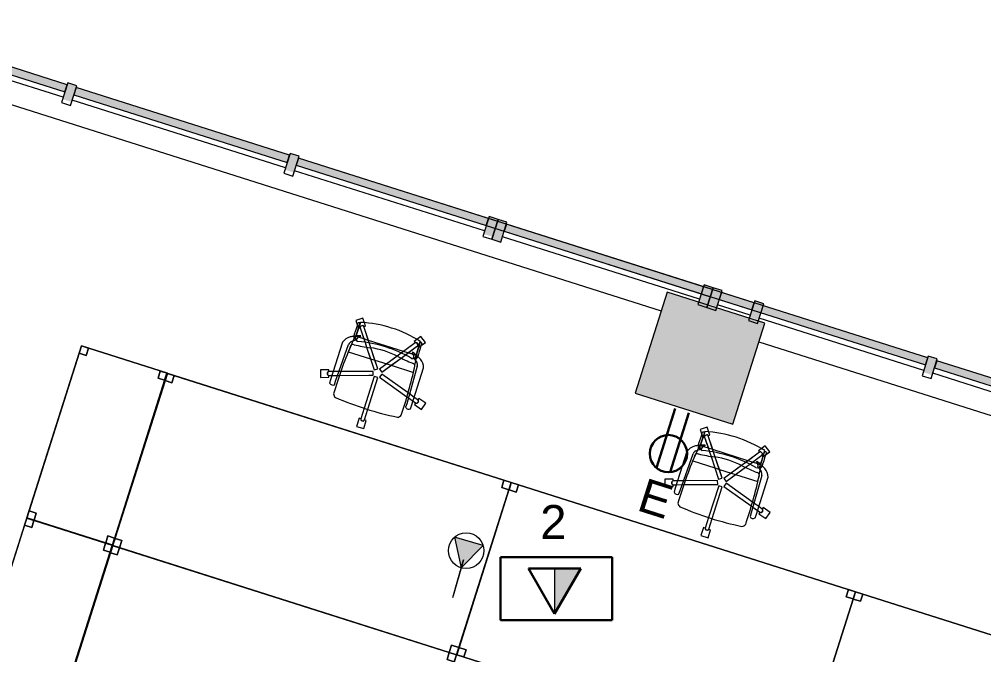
# Model space of a CAD drawing. Header units: inches. Extents: x 385 to 2249, y -1773 to -36.
# Drawn here: x 1359.3 to 1615.7, y -457.9 to -289.1 of the extents above; entities that cross this region are included whole.
import ezdxf

# ---------------------------------------------------------------- set-up
doc = ezdxf.new("R2010")
doc.units = ezdxf.units.IN
doc.header["$MEASUREMENT"] = 0
for name, color, linetype, lineweight in [('A-ANNO-NOTE', 131, 'Continuous', 30), ('A-COLS', 52, 'Continuous', 13), ('A-GLAZ-CURT', 52, 'Continuous', 13), ('A-GLAZ-CWMG', 51, 'Continuous', 13), ('A-WALL', 113, 'Continuous', 13), ('I-FURN', 30, 'Continuous', 9)]:
    doc.layers.add(name, color=color, linetype=linetype, lineweight=lineweight)
doc.styles.add('Swis721 Lt BT', font='swissl.ttf', dxfattribs={"height": 9})

# ---------------------------------------------------------------- blocks, each defined once
blk = doc.blocks.new('System Panel - Glazed 2-5035624-Level 7 POWER _ SIGNAL')
at = {"layer": 'A-GLAZ-CURT', "lineweight": 9}
blk.add_hatch(color=7, dxfattribs=at).paths.add_polyline_path([(28.75, 0.25), (28.75, 2.25), (-28.75, 2.25), (-28.75, 0.25), (18.53, 0.25)], flags=0)
at = {"layer": 'A-GLAZ-CURT', "color": 8, "lineweight": 20}
for p, q in [((28.75, 2.25), (-28.75, 2.25)), ((-28.75, 2.25), (-28.75, 0.25)), ((-28.75, 0.25), (28.75, 0.25)), ((28.75, 0.25), (28.75, 2.25))]:
    blk.add_line(p, q, dxfattribs=at)
blk = doc.blocks.new('System Panel - Glazed 2-5035862-Level 7 POWER _ SIGNAL')
at = {"layer": 'A-GLAZ-CURT', "lineweight": 9}
blk.add_hatch(color=7, dxfattribs=at).paths.add_polyline_path([(28.75, 0.25), (28.75, 2.25), (-19.66, 2.25), (-19.66, 0.25), (15.45, 0.25)], flags=0)
at = {"layer": 'A-GLAZ-CURT', "color": 8, "lineweight": 20}
for p, q in [((28.75, 2.25), (-28.75, 2.25)), ((-28.75, 2.25), (-28.75, 0.25)), ((-28.75, 0.25), (28.75, 0.25)), ((28.75, 0.25), (28.75, 2.25))]:
    blk.add_line(p, q, dxfattribs=at)
blk = doc.blocks.new('Rectangular Mullion - 2_5_ x 5_ rectangular-5019623-Level 7 POWER _ SIGNAL')
at = {"layer": 'A-GLAZ-CWMG', "lineweight": 9}
blk.add_hatch(color=7, dxfattribs=at).paths.add_polyline_path([(0, 1.76), (0, -2.75), (-2.5, -2.75), (-2.5, 1.76), (-1.23, 1.76)], flags=0)
at = {"layer": 'A-GLAZ-CWMG', "color": 8, "lineweight": 20}
for p, q in [((-2.5, 2.75), (0, 2.75)), ((-2.5, -2.75), (-2.5, 2.75)), ((0, 2.75), (0, -2.75)), ((0, -2.75), (-2.5, -2.75))]:
    blk.add_line(p, q, dxfattribs=at)
blk = doc.blocks.new('System Panel - Glazed 2-5036060-Level 7 POWER _ SIGNAL')
at = {"layer": 'A-GLAZ-CURT', "color": 8, "lineweight": 20}
for p, q in [((28.75, 2.25), (-28.75, 2.25)), ((-28.75, 2.25), (-28.75, 0.25)), ((-28.75, 0.25), (28.75, 0.25)), ((28.75, 0.25), (28.75, 2.25))]:
    blk.add_line(p, q, dxfattribs=at)
blk = doc.blocks.new('Rectangular Mullion - 2_5_ x 5_ rectangular-5019624-Level 7 POWER _ SIGNAL')
at = {"layer": 'A-GLAZ-CWMG', "lineweight": 9}
h = blk.add_hatch(color=7, dxfattribs=at)
h.paths.add_polyline_path([(-2.5, 2.75), (-2.5, -0.25), (0, -0.25), (0, 2.75), (-1.75, 2.75)], flags=0)
h.paths.add_polyline_path([(-2.5, -2.25), (-2.5, -2.75), (0, -2.75), (0, -2.25), (-1.87, -2.25)], flags=0)
at = {"layer": 'A-GLAZ-CWMG', "color": 8, "lineweight": 20}
for p, q in [((0, 2.75), (-2.5, 2.75)), ((-2.5, 2.75), (-2.5, -2.75)), ((0, -2.75), (0, 2.75)), ((-2.5, -2.75), (0, -2.75))]:
    blk.add_line(p, q, dxfattribs=at)
blk = doc.blocks.new('System Panel - Glazed 2-5327704-Level 7 POWER _ SIGNAL')
at = {"layer": 'A-GLAZ-CURT', "lineweight": 9}
blk.add_hatch(color=7, dxfattribs=at).paths.add_polyline_path([(63.54, 0.25), (63.54, 2.25), (-63.54, 2.25), (-63.54, 0.25), (35.57, 0.25)], flags=0)
at = {"layer": 'A-GLAZ-CURT', "color": 8, "lineweight": 20}
for p, q in [((63.54, 2.25), (-63.54, 2.25)), ((-63.54, 2.25), (-63.54, 0.25)), ((-63.54, 0.25), (63.54, 0.25)), ((63.54, 0.25), (63.54, 2.25))]:
    blk.add_line(p, q, dxfattribs=at)
blk = doc.blocks.new('System Panel - Glazed 2-5036250-Level 7 POWER _ SIGNAL')
at = {"layer": 'A-GLAZ-CURT', "lineweight": 9}
blk.add_hatch(color=7, dxfattribs=at).paths.add_polyline_path([(29.75, 0.25), (29.75, 2.25), (-29.75, 2.25), (-29.75, 0.25), (25.95, 0.25)], flags=0)
at = {"layer": 'A-GLAZ-CURT', "color": 8, "lineweight": 20}
for p, q in [((29.75, 2.25), (-29.75, 2.25)), ((-29.75, 2.25), (-29.75, 0.25)), ((-29.75, 0.25), (29.75, 0.25)), ((29.75, 0.25), (29.75, 2.25))]:
    blk.add_line(p, q, dxfattribs=at)
blk = doc.blocks.new('System Panel - Glazed 2-5036446-Level 7 POWER _ SIGNAL')
at = {"layer": 'A-GLAZ-CURT', "lineweight": 9}
blk.add_hatch(color=7, dxfattribs=at).paths.add_polyline_path([(28.75, 0.25), (28.75, 2.25), (-28.75, 2.25), (-28.75, 0.25), (18.87, 0.25)], flags=0)
at = {"layer": 'A-GLAZ-CURT', "color": 8, "lineweight": 20}
for p, q in [((28.75, 2.25), (-28.75, 2.25)), ((-28.75, 2.25), (-28.75, 0.25)), ((-28.75, 0.25), (28.75, 0.25)), ((28.75, 0.25), (28.75, 2.25))]:
    blk.add_line(p, q, dxfattribs=at)
blk = doc.blocks.new('Walls 68 - Walls 3-5097730-Level 7 POWER _ SIGNAL')
at = {"layer": 'A-WALL', "lineweight": 9}
for p, q in [((59.48, -1915.39), (59.48, -1702.61)), ((53.49, -1811.3), (53.49, -1868.8)), ((53.49, -1871.3), (53.49, -1917.21)), ((53.49, -1919.71), (53.49, -1928.8)), ((53.49, -1933.8), (53.49, -1988.8)), ((59.48, -2154.5), (59.48, -1942.61)), ((53.49, -1993.8), (53.49, -2046.8)), ((53.49, -2049.3), (53.49, -2108.8)), ((53.49, -2111.3), (53.49, -2168.8))]:
    blk.add_line(p, q, dxfattribs=at)
blk = doc.blocks.new('System Panel - Glazed 2-5442518-Level 7 POWER _ SIGNAL')
at = {"layer": 'A-GLAZ-CURT', "color": 8, "lineweight": 20}
for p, q in [((56.5, 2.25), (-56.5, 2.25)), ((-56.5, 2.25), (-56.5, 0.25)), ((-56.5, 0.25), (56.5, 0.25)), ((56.5, 0.25), (56.5, 2.25))]:
    blk.add_line(p, q, dxfattribs=at)
blk = doc.blocks.new('Rectangular Mullion - 2_5_ x 5_ rectangular-V3-Level 7 POWER _ SIGNAL')
at = {"layer": 'A-GLAZ-CWMG', "lineweight": 9}
h = blk.add_hatch(color=7, dxfattribs=at)
h.paths.add_polyline_path([(0, 2.07), (0, -0.25), (-2.5, -0.25), (-2.5, 2.07), (-0.22, 2.07)], flags=0)
h.paths.add_polyline_path([(0, -2.25), (0, -2.75), (-2.5, -2.75), (-2.5, -2.25), (-1.58, -2.25)], flags=0)
at = {"layer": 'A-GLAZ-CWMG', "color": 8, "lineweight": 20}
for p, q in [((-2.5, 2.75), (0, 2.75)), ((-2.5, -2.75), (-2.5, 2.75)), ((0, 2.75), (0, -2.75)), ((0, -2.75), (-2.5, -2.75))]:
    blk.add_line(p, q, dxfattribs=at)
blk = doc.blocks.new('System Panel - Glazed 2-5442714-Level 7 POWER _ SIGNAL')
at = {"layer": 'A-GLAZ-CURT', "color": 8, "lineweight": 20}
for p, q in [((26.5, 2.25), (-26.5, 2.25)), ((-26.5, 2.25), (-26.5, 0.25)), ((-26.5, 0.25), (26.5, 0.25)), ((26.5, 0.25), (26.5, 2.25))]:
    blk.add_line(p, q, dxfattribs=at)
blk = doc.blocks.new('Rectangular Table - Rectangular Table-V44-Level 7 POWER _ SIGNAL')
at = {"layer": 'I-FURN'}
for p, q in [((-46, 24), (-48, 24)), ((-48, 24), (-48, 22)), ((-48, 22), (-48, 24)), ((-48, 24), (-46, 24)), ((48, 24), (-48, 24)), ((-48, 24), (-48, -24)), ((-48, -24), (-48, 24)), ((-48, 24), (48, 24)), ((-46, 22), (-46, 24)), ((-46, 24), (-46, 22)), ((46, 24), (46, 22)), ((48, 24), (46, 24)), ((46, 24), (48, 24)), ((46, 22), (46, 24)), ((48, 22), (48, 24)), ((48, 24), (48, 22)), ((48, -24), (48, 24)), ((48, 24), (48, -24)), ((-48, 22), (-46, 22)), ((-46, 22), (-48, 22)), ((46, 22), (48, 22)), ((48, 22), (46, 22)), ((-46, -22), (-48, -22)), ((-48, -22), (-48, -24)), ((-48, -24), (-48, -22)), ((-48, -22), (-46, -22)), ((-46, -24), (-46, -22)), ((-46, -22), (-46, -24)), ((48, -22), (46, -22)), ((46, -22), (46, -24)), ((46, -24), (46, -22)), ((46, -22), (48, -22)), ((48, -24), (48, -22)), ((48, -22), (48, -24)), ((-48, -24), (-46, -24)), ((-46, -24), (-48, -24)), ((-48, -24), (48, -24)), ((48, -24), (-48, -24)), ((46, -24), (48, -24)), ((48, -24), (46, -24))]:
    blk.add_line(p, q, dxfattribs=at)
blk = doc.blocks.new('F-Haworth_Chair_X99-Seminar - X99 Advanced Seminar Chair-V45-Level 7 POWER _ SIGNAL')
at = {"layer": 'I-FURN'}
for p, q in [((-8.08, 12.82), (-9.7, 11.65)), ((-8.08, 12.82), (-9.7, 11.65)), ((-7.29, 11.74), (-8.08, 12.82)), ((-7.29, 11.74), (-8.08, 12.82)), ((8.08, 12.82), (7.29, 11.74)), ((8.08, 12.82), (7.29, 11.74)), ((9.7, 11.65), (8.08, 12.82)), ((9.7, 11.65), (8.08, 12.82)), ((-9.7, 11.65), (-8.9, 10.54)), ((-9.7, 11.65), (-8.9, 10.54)), ((-8.88, 10.52), (-8.38, 9.83)), ((-8.88, 10.52), (-8.38, 9.83)), ((-8.34, 11.52), (-8.42, 7.57)), ((-8.42, 7.57), (-8.34, 11.37)), ((-8, 10.58), (-7.59, 10.88)), ((-8, 10.58), (-7.59, 10.88)), ((-7.59, 10.87), (-7.99, 10.57)), ((-7.59, 10.87), (-7.99, 10.57)), ((-6.76, 11), (-7.29, 11.74)), ((-6.76, 11), (-7.29, 11.74)), ((-4.9, 7.6), (-7.16, 10.71)), ((-4.47, 7.01), (-7.16, 10.71)), ((-7.15, 10.72), (-6.76, 11)), ((-7.15, 10.72), (-6.76, 11)), ((7.16, 10.71), (4.47, 7.01)), ((7.16, 10.71), (4.9, 7.6)), ((7.29, 11.74), (6.76, 11)), ((7.29, 11.74), (6.76, 11)), ((6.76, 11), (7.15, 10.72)), ((6.76, 11), (7.15, 10.72)), ((7.59, 10.88), (8, 10.58)), ((7.59, 10.88), (8, 10.58)), ((7.99, 10.57), (7.59, 10.87)), ((7.99, 10.57), (7.59, 10.87)), ((8.42, 7.57), (8.34, 11.52)), ((8.34, 11.37), (8.42, 7.57)), ((8.38, 9.83), (8.69, 10.26)), ((8.38, 9.83), (8.69, 10.26)), ((8.71, 10.29), (8.88, 10.52)), ((8.71, 10.29), (8.88, 10.52)), ((8.88, 10.52), (9.7, 11.65)), ((8.88, 10.52), (9.7, 11.65)), ((-8.38, 9.83), (-7.99, 10.11)), ((-8.38, 9.83), (-7.99, 10.11)), ((-7.97, 10.12), (-6.14, 7.6)), ((-7.97, 10.12), (-5.57, 6.82)), ((-7.18, 7.99), (-7.21, 8.13)), ((5.57, 6.82), (7.97, 10.12)), ((6.14, 7.6), (7.97, 10.12)), ((7.21, 8.13), (7.18, 7.99)), ((7.99, 10.11), (8.38, 9.83)), ((7.99, 10.11), (8.38, 9.83)), ((-9.13, 5.92), (-8.07, 6.77)), ((-8.75, 6.22), (-8.88, 4.99)), ((-8.68, 6.87), (-8.75, 6.22)), ((-8.62, 7.42), (-8.68, 6.91)), ((-8.6, 7.6), (-8.62, 7.43)), ((-8.61, 6.81), (-8.23, 6.95)), ((-8.49, 7.6), (-8.56, 7.6)), ((-7.65, 7.6), (-8.4, 7.6)), ((-8.07, 6.77), (-7.95, 6.87)), ((-6.14, 7.6), (-7.65, 7.6)), ((-4.9, 7.6), (-6.14, 7.6)), ((-6.14, 7.6), (-5.57, 6.82)), ((-5.57, 6.82), (-4.79, 5.75)), ((-5.57, 6.82), (-4.79, 5.75)), ((4.9, 7.6), (-4.9, 7.6)), ((-4.47, 7.01), (-4.9, 7.6)), ((-4.79, 5.75), (-2.89, 3.12)), ((-4.79, 5.75), (-1.04, 0.58)), ((-3.68, 5.91), (-4.47, 7.01)), ((-3.68, 5.91), (-4.47, 7.01)), ((-1.65, 3.12), (-3.68, 5.91)), ((-0.23, 1.17), (-3.68, 5.91)), ((3.68, 5.91), (0.23, 1.17)), ((1.04, 0.58), (4.79, 5.75)), ((3.68, 5.91), (1.65, 3.12)), ((2.89, 3.12), (4.79, 5.75)), ((4.47, 7.01), (3.68, 5.91)), ((4.47, 7.01), (3.68, 5.91)), ((4.9, 7.6), (4.47, 7.01)), ((4.79, 5.75), (5.57, 6.82)), ((4.79, 5.75), (5.57, 6.82)), ((6.14, 7.6), (4.9, 7.6)), ((5.57, 6.82), (6.14, 7.6)), ((7.65, 7.6), (6.14, 7.6)), ((8.4, 7.6), (7.65, 7.6)), ((7.95, 6.87), (8.03, 6.81)), ((8.07, 6.77), (9.13, 5.92)), ((8.23, 6.95), (8.61, 6.81)), ((8.56, 7.6), (8.49, 7.6)), ((8.62, 7.43), (8.6, 7.6)), ((8.68, 6.87), (8.62, 7.42)), ((8.75, 6.22), (8.68, 6.87)), ((8.88, 4.99), (8.75, 6.22)), ((-11.32, 5.06), (-11.32, -5.48)), ((-9.92, -5.36), (-9.57, 4.97)), ((-9.07, 3.2), (-9.07, 3.12)), ((-9.07, 3.12), (-2.89, 3.12)), ((-8.9, 4.8), (-9.06, 3.21)), ((-8.88, 4.99), (-8.89, 4.91)), ((-2.89, 3.12), (-1.65, 3.12)), ((-2.89, 3.12), (-1.04, 0.58)), ((-1.65, 3.12), (1.65, 3.12)), ((-0.23, 1.17), (-1.65, 3.12)), ((1.65, 3.12), (0.23, 1.17)), ((1.04, 0.58), (2.89, 3.12)), ((1.65, 3.12), (2.89, 3.12)), ((2.89, 3.12), (9.07, 3.12)), ((8.89, 4.91), (8.88, 4.99)), ((9.07, 3.2), (8.9, 4.8)), ((9.07, 3.12), (9.07, 3.2)), ((9.57, 4.97), (9.92, -5.36)), ((11.32, -5.48), (11.32, 5.06)), ((-1.18, 0.14), (-9.37, -2.52)), ((-1.18, 0.14), (-9.37, -2.52)), ((-0.87, -0.81), (-1.18, 0.14)), ((-0.87, -0.81), (-1.18, 0.14)), ((-1.04, 0.58), (-0.23, 1.17)), ((-1.04, 0.58), (-0.23, 1.17)), ((0.23, 1.17), (1.04, 0.58)), ((0.23, 1.17), (1.04, 0.58)), ((1.18, 0.14), (0.87, -0.81)), ((1.18, 0.14), (0.87, -0.81)), ((9.37, -2.52), (1.18, 0.14)), ((9.37, -2.52), (1.18, 0.14)), ((-9.37, -2.52), (-9.83, -2.67)), ((-9.37, -2.52), (-9.83, -2.67)), ((-9.38, -3.57), (-0.87, -0.81)), ((-9.38, -3.57), (-0.87, -0.81)), ((-0.5, -1.08), (-0.5, -9.91)), ((0.5, -1.08), (-0.5, -1.08)), ((-0.5, -1.08), (-0.5, -9.91)), ((0.5, -1.08), (-0.5, -1.08)), ((0.5, -9.91), (0.5, -1.08)), ((0.5, -9.91), (0.5, -1.08)), ((0.87, -0.81), (9.38, -3.57)), ((0.87, -0.81), (9.38, -3.57)), ((9.83, -2.67), (9.37, -2.52)), ((9.83, -2.67), (9.37, -2.52)), ((-12.55, -3.03), (-14.69, -3.72)), ((-12.55, -3.03), (-14.69, -3.72)), ((-14.69, -3.72), (-14.08, -5.62)), ((-14.69, -3.72), (-14.08, -5.62)), ((-14.08, -5.62), (-11.94, -4.93)), ((-14.08, -5.62), (-11.94, -4.93)), ((-12.53, -4.34), (-12.69, -3.85)), ((-12.53, -4.34), (-12.69, -3.85)), ((-12.68, -3.86), (-12.52, -4.33)), ((-12.68, -3.86), (-12.52, -4.33)), ((-12.4, -3.49), (-12.55, -3.03)), ((-12.4, -3.49), (-12.55, -3.03)), ((-11.32, -3.15), (-12.4, -3.5)), ((-11.32, -3.15), (-12.4, -3.5)), ((-12.09, -4.45), (-11.32, -4.21)), ((-12.09, -4.45), (-11.32, -4.21)), ((-11.94, -4.93), (-12.09, -4.47)), ((-11.94, -4.93), (-12.09, -4.47)), ((-9.83, -2.67), (-11.32, -3.15)), ((-9.83, -2.67), (-11.32, -3.15)), ((-11.32, -4.21), (-9.86, -3.73)), ((-11.32, -4.21), (-9.86, -3.73)), ((-9.86, -3.73), (-9.38, -3.57)), ((-9.86, -3.73), (-9.38, -3.57)), ((9.38, -3.57), (9.86, -3.73)), ((9.38, -3.57), (9.86, -3.73)), ((11.32, -3.15), (9.83, -2.67)), ((11.32, -3.15), (9.83, -2.67)), ((9.86, -3.73), (11.32, -4.21)), ((9.86, -3.73), (11.32, -4.21)), ((12.4, -3.5), (11.32, -3.15)), ((12.4, -3.5), (11.32, -3.15)), ((11.32, -4.21), (12.09, -4.45)), ((11.32, -4.21), (12.09, -4.45)), ((12.09, -4.47), (11.94, -4.93)), ((12.09, -4.47), (11.94, -4.93)), ((11.94, -4.93), (14.08, -5.62)), ((11.94, -4.93), (14.08, -5.62)), ((12.55, -3.03), (12.4, -3.49)), ((12.55, -3.03), (12.4, -3.49)), ((12.52, -4.33), (12.68, -3.86)), ((12.52, -4.33), (12.68, -3.86)), ((12.69, -3.85), (12.53, -4.34)), ((12.69, -3.85), (12.53, -4.34)), ((14.69, -3.72), (12.55, -3.03)), ((14.69, -3.72), (12.55, -3.03)), ((14.08, -5.62), (14.69, -3.72)), ((14.08, -5.62), (14.69, -3.72)), ((-11.32, -5.48), (-11.3, -6.32)), ((-9.92, -6.36), (-9.92, -5.36)), ((9.92, -5.36), (9.92, -6.36)), ((11.3, -6.32), (11.32, -5.48)), ((-0.5, -9.91), (-0.5, -12.88)), ((-0.5, -9.91), (-0.5, -12.88)), ((0.5, -12.88), (0.5, -9.91)), ((0.5, -12.88), (0.5, -9.91)), ((-0.52, -12.88), (-1, -12.88)), ((-1, -12.88), (-1, -15.13)), ((-0.52, -12.88), (-1, -12.88)), ((-1, -12.88), (-1, -15.13)), ((-1, -15.13), (1, -15.13)), ((-1, -15.13), (1, -15.13)), ((0.26, -13.26), (-0.26, -13.26)), ((0.26, -13.26), (-0.26, -13.26)), ((-0.25, -13.25), (0.25, -13.25)), ((-0.25, -13.25), (0.25, -13.25)), ((1, -12.88), (0.52, -12.88)), ((1, -12.88), (0.52, -12.88)), ((1, -15.13), (1, -12.88)), ((1, -15.13), (1, -12.88))]:
    blk.add_line(p, q, dxfattribs=at)
for centre, radius, start, end in [((-36.06, 10.03), 27.2, 355.9857, 2.5118), ((0, -20.73), 33.17, 104.5766, 105.5522), ((0, -20.29), 32.89, 75.3075, 104.696), ((-7.66, 10.36), 0.407, 147.1651, 216.8349), ((-7.66, 10.36), 0.407, 161.0991, 216.8349), ((-7.66, 10.36), 0.407, 147.1651, 161.0991), ((-7.64, 10.36), 0.406, 148.6199, 216), ((-7.64, 10.36), 0.406, 148.6199, 216), ((-7.48, 10.49), 0.407, 49.8579, 104.8349), ((-7.48, 10.49), 0.407, 90.9009, 104.8349), ((-7.49, 10.47), 0.406, 76.4281, 103.3801), ((-7.49, 10.47), 0.406, 89.9041, 103.3801), ((-7.48, 10.49), 0.407, 76.967, 90.9009), ((-7.49, 10.47), 0.406, 36, 89.9041), ((-7.49, 10.47), 0.406, 62.9521, 76.4281), ((-7.48, 10.49), 0.407, 63.033, 76.967), ((-7.49, 10.47), 0.406, 49.476, 62.9521), ((-7.48, 10.49), 0.407, 35.1651, 63.033), ((-7.49, 10.47), 0.406, 36, 49.476), ((-7.48, 10.49), 0.407, 49.0991, 49.8579), ((-7.48, 10.49), 0.407, 35.1651, 49.0991), ((7.48, 10.49), 0.407, 75.1651, 144.8349), ((7.48, 10.49), 0.407, 75.1651, 144.8349), ((7.49, 10.47), 0.406, 76.6199, 144), ((7.49, 10.47), 0.406, 117.0479, 144), ((7.49, 10.47), 0.406, 103.5719, 117.0479), ((7.49, 10.47), 0.406, 90.0959, 103.5719), ((7.49, 10.47), 0.406, 76.6199, 90.0959), ((7.64, 10.36), 0.406, 324, 31.3801), ((7.66, 10.36), 0.407, 323.1651, 32.8349), ((7.64, 10.36), 0.406, 17.9041, 31.3801), ((7.66, 10.36), 0.407, 323.1651, 351.033), ((7.66, 10.36), 0.407, 351.033, 32.8349), ((7.64, 10.36), 0.406, 337.476, 350.9521), ((7.64, 10.36), 0.406, 350.9521, 17.9041), ((0, -20.73), 33.17, 74.4478, 75.4234), ((36.06, 10.03), 27.2, 177.4882, 184.0143), ((-5.2, 7.86), 3.74, 175.9857, 189.9064), ((-4.71, -1.15), 9.61, 112.927, 113.3607), ((-4.71, -1.15), 9.61, 105.0666, 112.7369), ((-6.55, 6.76), 1.38, 117.0503, 145.9813), ((6.55, 6.76), 1.38, 48.4842, 62.9497), ((4.71, -1.15), 9.61, 67.2631, 74.9334), ((6.55, 6.76), 1.38, 34.0187, 48.4842), ((7.64, 10.36), 0.406, 324, 337.476), ((4.71, -1.15), 9.61, 66.6393, 67.073), ((5.2, 7.86), 3.74, 350.0936, 4.0143), ((-7.87, 3.92), 3.63, 121.9522, 161.8211), ((-4.71, -1.15), 9.61, 116.0036, 121.9522), ((-8.18, 4.9), 1.39, 132.8922, 177.1987), ((-8.24, 4.59), 0.763, 84.2338, 165.7662), ((-4.71, -1.15), 9.61, 113.5094, 116.0036), ((-8.28, 7.33), 0.613, 189.9064, 237.4573), ((-7.37, 7.55), 1.05, 178.8214, 214.7998), ((-7.37, 7.55), 1.05, 178.8214, 264.0446), ((-11.32, 48.08), 42.84, 274.2301, 280.0233), ((-6.55, 6.76), 1.38, 147.5752, 174.9122), ((0, -26.49), 33.83, 77.2285, 102.7715), ((0, -15.97), 22.19, 79.9767, 100.0233), ((11.32, 48.08), 42.84, 259.9767, 265.7699), ((7.37, 7.55), 1.05, 275.9554, 1.1786), ((6.55, 6.76), 1.38, 5.0878, 32.4248), ((8.24, 4.59), 0.763, 14.2338, 95.7662), ((7.37, 7.55), 1.05, 325.2002, 1.1786), ((4.71, -1.15), 9.61, 63.9964, 66.4906), ((8.28, 7.33), 0.613, 302.5427, 350.0936), ((4.71, -1.15), 9.61, 58.0478, 63.9964), ((8.18, 4.9), 1.39, 2.8013, 47.1078), ((7.87, 3.92), 3.63, 18.1789, 58.0478), ((144.06, -7.32), 153.52, 175.4787, 180.5251), ((-144.06, -7.32), 153.52, 359.4749, 4.5213), ((-12.28, -3.88), 0.407, 107.1651, 176.8349), ((-12.28, -3.88), 0.407, 107.1651, 176.8349), ((-12.27, -3.89), 0.406, 108, 175.3801), ((-12.27, -3.89), 0.406, 161.9041, 175.3801), ((-12.27, -3.89), 0.406, 121.476, 161.9041), ((-12.22, -4.09), 0.407, 219.1651, 288.8349), ((-12.22, -4.09), 0.407, 219.1651, 288.8349), ((-12.22, -4.07), 0.406, 220.6199, 274.524), ((-12.22, -4.07), 0.406, 220.6199, 288), ((-12.27, -3.89), 0.406, 108, 121.476), ((-12.22, -4.07), 0.406, 274.524, 288), ((12.22, -4.07), 0.406, 252, 319.3801), ((12.22, -4.09), 0.407, 251.1651, 320.8349), ((12.22, -4.07), 0.406, 252, 265.476), ((12.22, -4.09), 0.407, 251.1651, 265.0991), ((12.22, -4.07), 0.406, 265.476, 305.9041), ((12.22, -4.09), 0.407, 265.0991, 292.967), ((12.22, -4.09), 0.407, 292.967, 320.8349), ((12.28, -3.88), 0.407, 3.1651, 72.8349), ((12.28, -3.88), 0.407, 3.1651, 72.8349), ((12.27, -3.89), 0.406, 45.0479, 72), ((12.27, -3.89), 0.406, 4.6199, 72), ((12.22, -4.07), 0.406, 305.9041, 319.3801), ((12.27, -3.89), 0.406, 4.6199, 45.0479), ((-10.58, -5.68), 0.956, 221.8901, 314.1099), ((10.58, -5.68), 0.956, 225.8901, 318.1099), ((-8.21, -8.28), 1.31, 200.0433, 249.9567), ((0, 75.01), 84.96, 264.1475, 275.8525), ((8.21, -8.28), 1.31, 290.0433, 339.9567), ((-0.11, -12.88), 0.407, 179.1651, 248.8349), ((-0.11, -12.88), 0.407, 179.1651, 248.8349), ((-0.09, -12.88), 0.406, 180, 193.476), ((-0.09, -12.88), 0.406, 180, 247.3801), ((-0.09, -12.88), 0.406, 193.476, 233.9041), ((-0.09, -12.88), 0.406, 233.9041, 247.3801), ((0.09, -12.88), 0.406, 292.6199, 360), ((0.09, -12.88), 0.406, 292.6199, 306.0959), ((0.11, -12.88), 0.407, 291.1651, 0.8349), ((0.11, -12.88), 0.407, 291.1651, 0.8349), ((0.09, -12.88), 0.406, 306.0959, 346.524), ((0.09, -12.88), 0.406, 346.524, 360)]:
    blk.add_arc(centre, radius, start, end, dxfattribs=at)
blk = doc.blocks.new('Rectangular Table - Rectangular Table-V46-Level 7 POWER _ SIGNAL')
at = {"layer": 'I-FURN'}
for p, q in [((-46, 24), (-48, 24)), ((-48, 24), (-48, 23.86)), ((-48, 23.86), (-48, 24)), ((-48, 24), (-46, 24)), ((48, 24), (-48, 24)), ((-48, 24), (-48, -24)), ((-48, 23.86), (-48, 24)), ((-48, 24), (48, 24)), ((-48, 23.86), (-48, 22)), ((-48, 22.14), (-48, 23.86)), ((-48, -23.86), (-48, 23.86)), ((-46, 22), (-46, 24)), ((-46, 24), (-46, 22)), ((46, 24), (46, 22)), ((48, 24), (46, 24)), ((46, 24), (48, 24)), ((46, 22), (46, 24)), ((48, 22), (48, 24)), ((48, 24), (48, 22)), ((48, -24), (48, 24)), ((48, 24), (48, -24)), ((-48, 22), (-48, 22.14)), ((-48, 22), (-46, 22)), ((-46, 22), (-48, 22)), ((46, 22), (48, 22)), ((48, 22), (46, 22)), ((-46, -22), (-48, -22)), ((-48, -22), (-48, -23.86)), ((-48, -23.86), (-48, -22)), ((-48, -22), (-46, -22)), ((-46, -24), (-46, -22)), ((-46, -22), (-46, -24)), ((48, -22), (46, -22)), ((46, -22), (46, -24)), ((46, -24), (46, -22)), ((46, -22), (48, -22)), ((48, -24), (48, -22)), ((48, -22), (48, -24)), ((-48, -23.86), (-48, -24)), ((-48, -24), (-48, -23.86)), ((-48, -24), (-48, -23.86)), ((-48, -24), (-46, -24)), ((-46, -24), (-48, -24)), ((-48, -24), (48, -24)), ((48, -24), (-48, -24)), ((46, -24), (48, -24)), ((48, -24), (46, -24))]:
    blk.add_line(p, q, dxfattribs=at)
blk = doc.blocks.new('Rectangular Table - Rectangular Table-V65-Level 7 POWER _ SIGNAL')
at = {"layer": 'I-FURN'}
for p, q in [((-22, 12), (-24, 12)), ((-24, 12), (-24, 10)), ((-24, 10), (-24, 12)), ((-24, 12), (-22, 12)), ((24, 12), (-24, 12)), ((-24, 12), (-24, -12)), ((-24, -11.85), (-24, 12)), ((-24, 12), (23.95, 12)), ((-22, 10), (-22, 12)), ((-22, 12), (-22, 10)), ((22, 12), (22, 10)), ((23.95, 12), (22, 12)), ((22, 12), (23.95, 12)), ((22, 10), (22, 12)), ((24, 12), (23.95, 12)), ((23.95, 12), (24, 12)), ((23.95, 12), (24, 12)), ((24, 10), (24, 12)), ((24, 12), (24, 10)), ((24, -12), (24, 12)), ((24, 12), (24, -11.85)), ((-24, 10), (-22, 10)), ((-22, 10), (-24, 10)), ((22, 10), (23.95, 10)), ((23.95, 10), (22, 10)), ((23.95, 10), (24, 10)), ((24, 10), (23.95, 10)), ((-22, -10), (-24, -10)), ((-24, -10), (-24, -11.85)), ((-24, -11.85), (-24, -10)), ((-24, -10), (-22, -10)), ((-22, -11.85), (-22, -10)), ((-22, -10), (-22, -11.85)), ((23.95, -10), (22, -10)), ((22, -10), (22, -11.85)), ((22, -11.85), (22, -10)), ((22, -10), (23.95, -10)), ((24, -10), (23.95, -10)), ((23.95, -10), (24, -10)), ((24, -11.85), (24, -10)), ((24, -10), (24, -11.85)), ((-24, -11.85), (-24, -12)), ((-24, -12), (-24, -11.85)), ((-24, -12), (-24, -11.85)), ((-24, -12), (-22, -12)), ((-22.1, -12), (-24, -12)), ((-24, -12), (24, -12)), ((23.95, -12), (-24, -12)), ((-22, -12), (-22.1, -12)), ((-22, -12), (-22, -11.85)), ((-22, -11.85), (-22, -12)), ((22, -11.85), (22, -12)), ((22, -12), (22, -11.85)), ((22, -12), (23.95, -12)), ((23.95, -12), (22, -12)), ((23.95, -12), (24, -12)), ((24, -12), (23.95, -12)), ((24, -12), (23.95, -12)), ((24, -12), (24, -11.85)), ((24, -11.85), (24, -12)), ((24, -11.85), (24, -12))]:
    blk.add_line(p, q, dxfattribs=at)
blk = doc.blocks.new('Rectangular Table - Rectangular Table-V66-Level 7 POWER _ SIGNAL')
at = {"layer": 'I-FURN'}
for p, q in [((-23.95, 12), (-24, 12)), ((-24, 12), (-24, 10)), ((-24, 10), (-24, 12)), ((-24, 12), (-23.95, 12)), ((24, 12), (-24, 12)), ((-24, 12), (-24, -12)), ((-24, -11.85), (-24, 12)), ((-24, 12), (-23.95, 12)), ((-22, 12), (-23.95, 12)), ((-23.95, 12), (-22, 12)), ((-23.95, 12), (24, 12)), ((-22, 10), (-22, 12)), ((-22, 12), (-22, 10)), ((22, 12), (22, 10)), ((24, 12), (22, 12)), ((22, 12), (24, 12)), ((22, 10), (22, 12)), ((24, 10), (24, 12)), ((24, 12), (24, 10)), ((24, -12), (24, 12)), ((24, 12), (24, -12)), ((-24, 10), (-23.95, 10)), ((-23.95, 10), (-24, 10)), ((-23.95, 10), (-22, 10)), ((-22, 10), (-23.95, 10)), ((22, 10), (24, 10)), ((24, 10), (22, 10)), ((-23.95, -10), (-24, -10)), ((-24, -10), (-24, -11.85)), ((-24, -11.85), (-24, -10)), ((-24, -10), (-23.95, -10)), ((-22, -10), (-23.95, -10)), ((-23.95, -10), (-22, -10)), ((-22, -11.85), (-22, -10)), ((-22, -10), (-22, -11.85)), ((24, -10), (22, -10)), ((22, -10), (22, -11.85)), ((22, -11.85), (22, -10)), ((22, -10), (24, -10)), ((24, -12), (24, -10)), ((24, -10), (24, -12)), ((-24, -11.85), (-24, -12)), ((-24, -12), (-24, -11.85)), ((-24, -12), (-24, -11.85)), ((-24, -12), (-23.95, -12)), ((-23.95, -12), (-24, -12)), ((-24, -12), (24, -12)), ((-23.95, -12), (-24, -12)), ((-23.95, -12), (-22, -12)), ((-22.05, -12), (-23.95, -12)), ((23.95, -12), (-23.95, -12)), ((-22, -12), (-22.05, -12)), ((-22, -12), (-22, -11.85)), ((-22, -11.85), (-22, -12)), ((22, -11.85), (22, -12)), ((22, -12), (22, -11.85)), ((22, -12), (23.95, -12)), ((23.95, -12), (22, -12)), ((23.95, -12), (24, -12)), ((24, -12), (23.95, -12)), ((24, -12), (23.95, -12))]:
    blk.add_line(p, q, dxfattribs=at)
blk = doc.blocks.new('Columns 65 - Columns 4-5528782-Level 7 POWER _ SIGNAL')
at = {"layer": 'A-COLS', "lineweight": 9}
blk.add_hatch(color=7, dxfattribs=at).paths.add_polyline_path([(1403.47, -851.36), (1412.18, -824.56), (1386.29, -816.15), (1377.58, -842.95), (1396.95, -849.24)], flags=0)
at = {"layer": 'A-COLS', "color": 8, "lineweight": 20}
for p, q in [((1386.29, -816.15), (1377.58, -842.95)), ((1412.18, -824.56), (1386.29, -816.15)), ((1403.47, -851.36), (1412.18, -824.56)), ((1377.58, -842.95), (1403.47, -851.36))]:
    blk.add_line(p, q, dxfattribs=at)
blk = doc.blocks.new('Rectangular Table - Rectangular Table-V89-Level 7 POWER _ SIGNAL')
at = {"layer": 'I-FURN'}
for p, q in [((-46, 24), (-48, 24)), ((-48, 24), (-48, 22)), ((-48, 22), (-48, 24)), ((-48, 24), (-46, 24)), ((48, 24), (-48, 24)), ((-48, 24), (-48, -24)), ((-48, -24), (-48, 24)), ((-48, 24), (47.85, 24)), ((-46, 22), (-46, 24)), ((-46, 24), (-46, 22)), ((46, 24), (46, 22)), ((47.85, 24), (46, 24)), ((46, 24), (47.85, 24)), ((46, 22), (46, 24)), ((48, 24), (47.85, 24)), ((47.85, 24), (48, 24)), ((47.85, 24), (48, 24)), ((48, 23.95), (48, 24)), ((48, 24), (48, 23.95)), ((48, -24), (48, 24)), ((48, 24), (48, 23.95)), ((48, 23.9), (48, 23.95)), ((48, 23.95), (48, 23.9)), ((48, 23.95), (48, 23.9)), ((48, 22), (48, 23.9)), ((48, 23.9), (48, 22)), ((48, 23.9), (48, -24)), ((-48, 22), (-46, 22)), ((-46, 22), (-48, 22)), ((46, 22), (47.85, 22)), ((47.85, 22), (46, 22)), ((47.85, 22), (48, 22)), ((48, 22), (47.85, 22)), ((-46, -22), (-48, -22)), ((-48, -22), (-48, -24)), ((-48, -24), (-48, -22)), ((-48, -22), (-46, -22)), ((-46, -24), (-46, -22)), ((-46, -22), (-46, -24)), ((47.85, -22), (46, -22)), ((46, -22), (46, -24)), ((46, -24), (46, -22)), ((46, -22), (47.85, -22)), ((48, -22), (47.85, -22)), ((47.85, -22), (48, -22)), ((48, -24), (48, -22)), ((48, -22), (48, -22.05)), ((48, -22.05), (48, -24)), ((-48, -24), (-46, -24)), ((-46, -24), (-48, -24)), ((-48, -24), (48, -24)), ((47.85, -24), (-48, -24)), ((46, -24), (47.85, -24)), ((47.85, -24), (46, -24)), ((47.85, -24), (48, -24)), ((48, -24), (47.85, -24)), ((48, -24), (47.85, -24))]:
    blk.add_line(p, q, dxfattribs=at)
blk = doc.blocks.new('F-Haworth_Chair_X99-Seminar - X99 Advanced Seminar Chair-V90-Level 7 POWER _ SIGNAL')
at = {"layer": 'I-FURN'}
for p, q in [((-8.08, 12.82), (-9.7, 11.65)), ((-8.08, 12.82), (-9.7, 11.65)), ((-7.29, 11.74), (-8.08, 12.82)), ((-7.29, 11.74), (-8.08, 12.82)), ((8.08, 12.82), (7.29, 11.74)), ((8.08, 12.82), (7.29, 11.74)), ((9.7, 11.65), (8.08, 12.82)), ((9.7, 11.65), (8.08, 12.82)), ((-9.7, 11.65), (-8.88, 10.52)), ((-9.7, 11.65), (-8.88, 10.52)), ((-8.88, 10.52), (-8.38, 9.83)), ((-8.88, 10.52), (-8.38, 9.83)), ((-8.34, 11.52), (-8.42, 7.57)), ((-8.42, 7.57), (-8.34, 11.37)), ((-8, 10.58), (-7.59, 10.88)), ((-8, 10.58), (-7.59, 10.88)), ((-7.59, 10.87), (-7.99, 10.57)), ((-7.59, 10.87), (-7.99, 10.57)), ((-6.76, 11), (-7.29, 11.74)), ((-6.76, 11), (-7.29, 11.74)), ((-4.9, 7.6), (-7.16, 10.71)), ((-4.47, 7.01), (-7.16, 10.71)), ((-7.15, 10.72), (-6.76, 11)), ((-7.15, 10.72), (-6.76, 11)), ((7.16, 10.71), (4.47, 7.01)), ((7.16, 10.71), (4.9, 7.6)), ((7.29, 11.74), (6.76, 11)), ((7.29, 11.74), (6.76, 11)), ((6.76, 11), (7.15, 10.72)), ((6.76, 11), (7.15, 10.72)), ((7.59, 10.88), (8, 10.58)), ((7.59, 10.88), (8, 10.58)), ((7.99, 10.57), (7.59, 10.87)), ((7.99, 10.57), (7.59, 10.87)), ((8.42, 7.57), (8.34, 11.52)), ((8.34, 11.37), (8.42, 7.57)), ((8.38, 9.83), (8.88, 10.52)), ((8.38, 9.83), (8.88, 10.52)), ((8.88, 10.52), (9.7, 11.65)), ((8.88, 10.52), (9.7, 11.65)), ((-8.38, 9.83), (-7.99, 10.11)), ((-8.38, 9.83), (-7.99, 10.11)), ((-7.97, 10.12), (-6.14, 7.6)), ((-7.97, 10.12), (-5.57, 6.82)), ((-7.18, 7.99), (-7.21, 8.13)), ((5.57, 6.82), (7.97, 10.12)), ((6.14, 7.6), (7.97, 10.12)), ((7.21, 8.13), (7.18, 7.99)), ((7.99, 10.11), (8.38, 9.83)), ((7.99, 10.11), (8.38, 9.83)), ((-9.13, 5.92), (-8.07, 6.77)), ((-8.75, 6.22), (-8.88, 4.99)), ((-8.68, 6.87), (-8.75, 6.22)), ((-8.62, 7.42), (-8.68, 6.91)), ((-8.6, 7.6), (-8.62, 7.43)), ((-8.61, 6.81), (-8.23, 6.95)), ((-8.49, 7.6), (-8.56, 7.6)), ((-7.65, 7.6), (-8.4, 7.6)), ((-8.07, 6.77), (-7.95, 6.87)), ((-6.14, 7.6), (-7.65, 7.6)), ((-4.9, 7.6), (-6.14, 7.6)), ((-6.14, 7.6), (-5.57, 6.82)), ((-5.57, 6.82), (-4.79, 5.75)), ((-5.57, 6.82), (-4.79, 5.75)), ((4.9, 7.6), (-4.9, 7.6)), ((-4.47, 7.01), (-4.9, 7.6)), ((-4.79, 5.75), (-2.89, 3.12)), ((-4.79, 5.75), (-1.04, 0.58)), ((-3.68, 5.91), (-4.47, 7.01)), ((-3.68, 5.91), (-4.47, 7.01)), ((-1.65, 3.12), (-3.68, 5.91)), ((-0.23, 1.17), (-3.68, 5.91)), ((3.65, 5.88), (0.23, 1.17)), ((1.04, 0.58), (4.79, 5.75)), ((3.65, 5.88), (1.65, 3.12)), ((2.89, 3.12), (4.79, 5.75)), ((4.47, 7.01), (3.68, 5.91)), ((4.47, 7.01), (3.68, 5.91)), ((4.9, 7.6), (4.47, 7.01)), ((4.79, 5.75), (5.57, 6.82)), ((4.79, 5.75), (5.57, 6.82)), ((6.14, 7.6), (4.9, 7.6)), ((5.57, 6.82), (6.14, 7.6)), ((7.65, 7.6), (6.14, 7.6)), ((8.4, 7.6), (7.65, 7.6)), ((7.95, 6.87), (8.03, 6.81)), ((8.07, 6.77), (9.13, 5.92)), ((8.23, 6.95), (8.61, 6.81)), ((8.56, 7.6), (8.49, 7.6)), ((8.62, 7.45), (8.6, 7.6)), ((8.68, 6.87), (8.62, 7.42)), ((8.75, 6.22), (8.68, 6.87)), ((8.88, 4.99), (8.75, 6.22)), ((-11.32, 5.06), (-11.32, -5.48)), ((-9.92, -5.36), (-9.57, 4.97)), ((-8.9, 4.8), (-9.07, 3.2)), ((-9.07, 3.2), (-9.07, 3.12)), ((-9.07, 3.12), (-2.89, 3.12)), ((-8.88, 4.99), (-8.89, 4.91)), ((-2.89, 3.12), (-1.65, 3.12)), ((-2.89, 3.12), (-1.04, 0.58)), ((-1.65, 3.12), (1.65, 3.12)), ((-0.23, 1.17), (-1.65, 3.12)), ((1.65, 3.12), (0.23, 1.17)), ((1.04, 0.58), (2.89, 3.12)), ((1.65, 3.12), (2.89, 3.12)), ((2.89, 3.12), (9.07, 3.12)), ((8.89, 4.91), (8.88, 4.99)), ((9.07, 3.2), (8.9, 4.8)), ((9.07, 3.12), (9.07, 3.2)), ((9.57, 4.97), (9.92, -5.36)), ((11.32, -5.48), (11.32, 5.06)), ((-1.18, 0.14), (-9.37, -2.52)), ((-1.18, 0.14), (-9.37, -2.52)), ((-0.87, -0.81), (-1.18, 0.14)), ((-0.87, -0.81), (-1.18, 0.14)), ((-1.04, 0.58), (-0.23, 1.17)), ((-1.04, 0.58), (-0.23, 1.17)), ((0.23, 1.17), (1.04, 0.58)), ((0.23, 1.17), (1.04, 0.58)), ((1.18, 0.14), (0.87, -0.81)), ((1.18, 0.14), (0.87, -0.81)), ((9.37, -2.52), (1.18, 0.14)), ((9.37, -2.52), (1.18, 0.14)), ((-9.37, -2.52), (-9.83, -2.67)), ((-9.37, -2.52), (-9.83, -2.67)), ((-9.38, -3.57), (-2.03, -1.18)), ((-9.38, -3.57), (-2.03, -1.18)), ((-2, -1.18), (-0.87, -0.81)), ((-2, -1.18), (-0.87, -0.81)), ((-0.5, -1.08), (-0.5, -9.91)), ((0.5, -1.08), (-0.5, -1.08)), ((-0.5, -1.08), (-0.5, -9.91)), ((0.5, -1.08), (-0.5, -1.08)), ((0.5, -9.91), (0.5, -1.08)), ((0.5, -9.91), (0.5, -1.08)), ((0.87, -0.81), (9.38, -3.57)), ((0.87, -0.81), (9.38, -3.57)), ((9.83, -2.67), (9.37, -2.52)), ((9.83, -2.67), (9.37, -2.52)), ((-12.55, -3.03), (-14.69, -3.72)), ((-12.55, -3.03), (-14.69, -3.72)), ((-14.69, -3.72), (-14.08, -5.62)), ((-14.69, -3.72), (-14.08, -5.62)), ((-14.08, -5.62), (-11.94, -4.93)), ((-14.08, -5.62), (-11.94, -4.93)), ((-12.53, -4.34), (-12.69, -3.85)), ((-12.53, -4.34), (-12.69, -3.85)), ((-12.68, -3.86), (-12.52, -4.33)), ((-12.68, -3.86), (-12.52, -4.33)), ((-12.4, -3.49), (-12.55, -3.03)), ((-12.4, -3.49), (-12.55, -3.03)), ((-11.32, -3.15), (-12.4, -3.5)), ((-11.32, -3.15), (-12.4, -3.5)), ((-12.09, -4.45), (-11.32, -4.21)), ((-12.09, -4.45), (-11.32, -4.21)), ((-11.94, -4.93), (-12.09, -4.47)), ((-11.94, -4.93), (-12.09, -4.47)), ((-9.83, -2.67), (-11.32, -3.15)), ((-9.83, -2.67), (-11.32, -3.15)), ((-11.32, -4.21), (-9.86, -3.73)), ((-11.32, -4.21), (-9.86, -3.73)), ((-9.86, -3.73), (-9.38, -3.57)), ((-9.86, -3.73), (-9.38, -3.57)), ((9.38, -3.57), (9.86, -3.73)), ((9.38, -3.57), (9.86, -3.73)), ((11.32, -3.15), (9.83, -2.67)), ((11.32, -3.15), (9.83, -2.67)), ((9.86, -3.73), (11.32, -4.21)), ((9.86, -3.73), (11.32, -4.21)), ((12.4, -3.5), (11.32, -3.15)), ((12.4, -3.5), (11.32, -3.15)), ((11.32, -4.21), (12.09, -4.45)), ((11.32, -4.21), (12.09, -4.45)), ((12.09, -4.47), (11.94, -4.93)), ((12.09, -4.47), (11.94, -4.93)), ((11.94, -4.93), (14.08, -5.62)), ((11.94, -4.93), (14.08, -5.62)), ((12.55, -3.03), (12.4, -3.49)), ((12.55, -3.03), (12.4, -3.49)), ((12.52, -4.33), (12.68, -3.86)), ((12.52, -4.33), (12.68, -3.86)), ((12.69, -3.85), (12.53, -4.34)), ((12.69, -3.85), (12.53, -4.34)), ((14.69, -3.72), (12.55, -3.03)), ((14.69, -3.72), (12.55, -3.03)), ((14.08, -5.62), (14.69, -3.72)), ((14.08, -5.62), (14.69, -3.72)), ((-11.32, -5.48), (-11.3, -6.32)), ((-9.92, -6.36), (-9.92, -5.36)), ((9.92, -5.36), (9.92, -6.36)), ((11.3, -6.32), (11.32, -5.48)), ((-0.5, -9.91), (-0.5, -12.88)), ((-0.5, -9.91), (-0.5, -12.88)), ((0.5, -12.88), (0.5, -9.91)), ((0.5, -12.88), (0.5, -9.91)), ((-0.52, -12.88), (-1, -12.88)), ((-1, -12.88), (-1, -15.13)), ((-0.52, -12.88), (-1, -12.88)), ((-1, -12.88), (-1, -15.13)), ((-1, -15.13), (1, -15.13)), ((-1, -15.13), (1, -15.13)), ((0.26, -13.26), (-0.26, -13.26)), ((0.26, -13.26), (-0.26, -13.26)), ((-0.25, -13.25), (0.25, -13.25)), ((-0.25, -13.25), (0.25, -13.25)), ((1, -12.88), (0.52, -12.88)), ((1, -12.88), (0.52, -12.88)), ((1, -15.13), (1, -12.88)), ((1, -15.13), (1, -12.88))]:
    blk.add_line(p, q, dxfattribs=at)
for centre, radius, start, end in [((-36.06, 10.03), 27.2, 355.9857, 2.5118), ((0, -20.73), 33.17, 104.5766, 105.5522), ((0, -20.29), 32.89, 75.3075, 104.696), ((-7.66, 10.36), 0.407, 147.1651, 216.8349), ((-7.66, 10.36), 0.407, 147.1651, 216.8349), ((-7.64, 10.36), 0.406, 148.6199, 216), ((-7.64, 10.36), 0.406, 148.6199, 216), ((-7.48, 10.49), 0.407, 63.033, 104.8349), ((-7.48, 10.49), 0.407, 35.1651, 104.8349), ((-7.49, 10.47), 0.406, 36, 103.3801), ((-7.49, 10.47), 0.406, 36, 103.3801), ((-7.48, 10.49), 0.407, 35.1651, 63.033), ((7.48, 10.49), 0.407, 75.1651, 144.8349), ((7.48, 10.49), 0.407, 75.1651, 144.8349), ((7.49, 10.47), 0.406, 76.6199, 144), ((7.49, 10.47), 0.406, 117.0479, 144), ((7.49, 10.47), 0.406, 76.6199, 117.0479), ((7.64, 10.36), 0.406, 324, 31.3801), ((7.64, 10.36), 0.406, 324, 17.9041), ((7.66, 10.36), 0.407, 323.1651, 32.8349), ((7.64, 10.36), 0.406, 17.9041, 31.3801), ((7.66, 10.36), 0.407, 323.1651, 4.967), ((7.66, 10.36), 0.407, 4.967, 32.8349), ((0, -20.73), 33.17, 74.4478, 75.4234), ((36.06, 10.03), 27.2, 177.4882, 184.0143), ((-5.2, 7.86), 3.74, 175.9857, 189.9064), ((-4.71, -1.15), 9.61, 112.927, 113.3607), ((-4.71, -1.15), 9.61, 105.0666, 112.7369), ((-6.55, 6.76), 1.38, 117.0503, 145.9813), ((6.55, 6.76), 1.38, 34.0187, 62.9497), ((4.71, -1.15), 9.61, 67.2631, 74.9334), ((4.71, -1.15), 9.61, 66.6393, 67.073), ((5.2, 7.86), 3.74, 350.0936, 4.0143), ((-7.87, 3.92), 3.63, 121.9522, 161.8211), ((-4.71, -1.15), 9.61, 116.0036, 121.9522), ((-8.18, 4.9), 1.39, 132.8922, 177.1987), ((-8.24, 4.59), 0.763, 84.2338, 165.7662), ((-4.71, -1.15), 9.61, 113.5094, 116.0036), ((-8.28, 7.33), 0.613, 189.9064, 237.4573), ((-7.37, 7.55), 1.05, 178.8214, 214.7998), ((-7.37, 7.55), 1.05, 178.8214, 264.0446), ((-11.32, 48.08), 42.84, 274.2301, 280.0233), ((-6.55, 6.76), 1.38, 147.5752, 174.9122), ((0, -26.49), 33.83, 77.2285, 102.7715), ((0, -15.97), 22.19, 79.9767, 100.0233), ((11.32, 48.08), 42.84, 259.9767, 265.7699), ((7.37, 7.55), 1.05, 275.9554, 1.1786), ((6.55, 6.76), 1.38, 5.0878, 32.4248), ((8.24, 4.59), 0.763, 14.2338, 95.7662), ((7.37, 7.55), 1.05, 325.2002, 1.1786), ((4.71, -1.15), 9.61, 63.9964, 66.4906), ((8.28, 7.33), 0.613, 302.5427, 350.0936), ((4.71, -1.15), 9.61, 58.0478, 63.9964), ((8.18, 4.9), 1.39, 2.8013, 47.1078), ((7.87, 3.92), 3.63, 18.1789, 58.0478), ((144.06, -7.32), 153.52, 175.4787, 180.5251), ((-144.06, -7.32), 153.52, 359.4749, 4.5213), ((-12.28, -3.88), 0.407, 107.1651, 176.8349), ((-12.28, -3.88), 0.407, 107.1651, 176.8349), ((-12.27, -3.89), 0.406, 108, 175.3801), ((-12.27, -3.89), 0.406, 161.9041, 175.3801), ((-12.27, -3.89), 0.406, 121.476, 161.9041), ((-12.22, -4.09), 0.407, 219.1651, 288.8349), ((-12.22, -4.09), 0.407, 219.1651, 288.8349), ((-12.22, -4.07), 0.406, 220.6199, 274.524), ((-12.22, -4.07), 0.406, 220.6199, 288), ((-12.27, -3.89), 0.406, 108, 121.476), ((-12.22, -4.07), 0.406, 274.524, 288), ((12.22, -4.07), 0.406, 252, 319.3801), ((12.22, -4.09), 0.407, 251.1651, 320.8349), ((12.22, -4.09), 0.407, 251.1651, 320.8349), ((12.22, -4.07), 0.406, 252, 265.476), ((12.22, -4.07), 0.406, 265.476, 305.9041), ((12.28, -3.88), 0.407, 3.1651, 72.8349), ((12.28, -3.88), 0.407, 3.1651, 72.8349), ((12.27, -3.89), 0.406, 45.0479, 72), ((12.27, -3.89), 0.406, 4.6199, 72), ((12.22, -4.07), 0.406, 305.9041, 319.3801), ((12.27, -3.89), 0.406, 4.6199, 45.0479), ((-10.58, -5.68), 0.956, 221.8901, 314.1099), ((10.58, -5.68), 0.956, 225.8901, 318.1099), ((-8.21, -8.28), 1.31, 200.0433, 249.9567), ((0, 75.01), 84.96, 264.1475, 275.8525), ((8.21, -8.28), 1.31, 290.0433, 339.9567), ((-0.11, -12.88), 0.407, 179.1651, 248.8349), ((-0.11, -12.88), 0.407, 179.1651, 248.8349), ((-0.09, -12.88), 0.406, 180, 193.476), ((-0.09, -12.88), 0.406, 180, 247.3801), ((-0.09, -12.88), 0.406, 193.476, 233.9041), ((-0.09, -12.88), 0.406, 233.9041, 247.3801), ((0.09, -12.88), 0.406, 292.6199, 360), ((0.09, -12.88), 0.406, 292.6199, 306.0959), ((0.11, -12.88), 0.407, 291.1651, 0.8349), ((0.11, -12.88), 0.407, 291.1651, 0.8349), ((0.09, -12.88), 0.406, 306.0959, 346.524), ((0.09, -12.88), 0.406, 346.524, 360)]:
    blk.add_arc(centre, radius, start, end, dxfattribs=at)
blk = doc.blocks.new('Rectangular Table - Rectangular Table-V91-Level 7 POWER _ SIGNAL')
at = {"layer": 'I-FURN'}
for p, q in [((-46, 24), (-48, 24)), ((-48, 24), (-48, 22)), ((-48, 22), (-48, 24)), ((-48, 24), (-46, 24)), ((48, 24), (-48, 24)), ((-48, 24), (-48, -24)), ((-48, -24), (-48, 24)), ((-48, 24), (48, 24)), ((-46, 22), (-46, 24)), ((-46, 24), (-46, 22)), ((46, 24), (46, 22)), ((48, 24), (46, 24)), ((46, 24), (48, 24)), ((46, 22), (46, 24)), ((48, 23.9), (48, 24)), ((48, 24), (48, 23.9)), ((48, -24), (48, 24)), ((48, 24), (48, 23.9)), ((48, 22), (48, 23.9)), ((48, 23.9), (48, 22)), ((48, 23.9), (48, -24)), ((-48, 22), (-46, 22)), ((-46, 22), (-48, 22)), ((46, 22), (47.85, 22)), ((47.85, 22), (46, 22)), ((47.85, 22), (48, 22)), ((48, 22), (47.85, 22)), ((-46, -22), (-48, -22)), ((-48, -22), (-48, -24)), ((-48, -24), (-48, -22)), ((-48, -22), (-46, -22)), ((-46, -24), (-46, -22)), ((-46, -22), (-46, -24)), ((47.85, -22), (46, -22)), ((46, -22), (46, -24)), ((46, -24), (46, -22)), ((46, -22), (47.85, -22)), ((48, -22), (47.85, -22)), ((47.85, -22), (48, -22)), ((48, -24), (48, -22)), ((48, -22), (48, -22.1)), ((48, -22.1), (48, -24)), ((-48, -24), (-46, -24)), ((-46, -24), (-48, -24)), ((-48, -24), (48, -24)), ((47.85, -24), (-48, -24)), ((46, -24), (47.85, -24)), ((47.85, -24), (46, -24)), ((47.85, -24), (48, -24)), ((48, -24), (47.85, -24)), ((48, -24), (47.85, -24))]:
    blk.add_line(p, q, dxfattribs=at)

msp = doc.modelspace()

# ---------------------------------------------------------------- hatches: boundary and pattern name
at = {"layer": 'A-ANNO-NOTE', "lineweight": 9}
for points in [[(1476.76, -434.85), (1482.58, -428.9), (1474.99, -426.72)], [(1501.6, -447.05), (1508.53, -435.05), (1501.6, -435.05), (1501.6, -441.05)]]:
    msp.add_hatch(color=256, dxfattribs=at).paths.add_polyline_path(points, flags=0)

# ---------------------------------------------------------------- linework, layer by layer
at = {"layer": 'A-ANNO-NOTE'}
for p, q in [((1533.65, -392.52), (1528.65, -408.27)), ((1537.31, -393.68), (1532.31, -409.43)), ((1537.31, -393.68), (1532.31, -409.43)), ((1487.17, -431.99), (1516.88, -431.99)), ((1487.17, -448.8), (1487.17, -431.99)), ((1516.88, -431.99), (1516.88, -448.8)), ((1494.67, -435.05), (1508.53, -435.05)), ((1501.6, -447.05), (1494.67, -435.05)), ((1508.53, -435.05), (1501.6, -447.05)), ((1516.88, -448.8), (1487.17, -448.8))]:
    msp.add_line(p, q, dxfattribs=at)
at = {"layer": 'A-ANNO-NOTE', "lineweight": 9}
for p, q in [((1482.58, -428.9), (1474.99, -426.72)), ((1474.99, -426.72), (1476.76, -434.85)), ((1476.76, -434.85), (1482.58, -428.9)), ((1474.52, -442.71), (1477.37, -432.74)), ((1477.37, -432.74), (1474.64, -442.26)), ((1477.37, -432.74), (1475.95, -437.72)), ((1501.6, -435.05), (1501.6, -447.05)), ((1501.6, -447.05), (1508.53, -435.05)), ((1508.53, -435.05), (1501.6, -435.05))]:
    msp.add_line(p, q, dxfattribs=at)
at = {"layer": 'A-ANNO-NOTE'}
msp.add_circle((1531.86, -404.5), 4.95, dxfattribs=at)
at = {"layer": 'A-ANNO-NOTE', "lineweight": 9}
msp.add_circle((1478.08, -430.29), 4.73, dxfattribs=at)

# ---------------------------------------------------------------- block references
at = {"layer": 'A-COLS', "lineweight": 9, "rotation": 0.3967009999964257}
msp.add_blockref('Columns 65 - Columns 4-5528782-Level 7 POWER _ SIGNAL', (139.6, 444.94), dxfattribs=at)
at = {"layer": 'A-GLAZ-CURT', "lineweight": 9, "rotation": 342.396186574362}
for name, p in [('System Panel - Glazed 2-5036446-Level 7 POWER _ SIGNAL', (1343.94, -299.91)), ('System Panel - Glazed 2-5036250-Level 7 POWER _ SIGNAL', (1402.08, -318.36)), ('System Panel - Glazed 2-5327704-Level 7 POWER _ SIGNAL', (1493.39, -347.33)), ('System Panel - Glazed 2-5442518-Level 7 POWER _ SIGNAL', (1486.67, -345.2)), ('System Panel - Glazed 2-5442714-Level 7 POWER _ SIGNAL', (1458.08, -336.12)), ('System Panel - Glazed 2-5036060-Level 7 POWER _ SIGNAL', (1515.51, -354.34)), ('System Panel - Glazed 2-5035862-Level 7 POWER _ SIGNAL', (1572.7, -372.49)), ('System Panel - Glazed 2-5035624-Level 7 POWER _ SIGNAL', (1629.89, -390.64))]:
    msp.add_blockref(name, p, dxfattribs=at)
at = {"layer": 'A-GLAZ-CWMG', "lineweight": 9, "extrusion": (0, 0, -1), "rotation": 197.603813425638}
for name, p in [('Rectangular Mullion - 2_5_ x 5_ rectangular-5019623-Level 7 POWER _ SIGNAL', (-1373.72, -309.36)), ('Rectangular Mullion - 2_5_ x 5_ rectangular-5019623-Level 7 POWER _ SIGNAL', (-1432.82, -328.11)), ('Rectangular Mullion - 2_5_ x 5_ rectangular-V3-Level 7 POWER _ SIGNAL', (-1485.72, -344.89)), ('Rectangular Mullion - 2_5_ x 5_ rectangular-V3-Level 7 POWER _ SIGNAL', (-1542.91, -363.04)), ('Rectangular Mullion - 2_5_ x 5_ rectangular-5019623-Level 7 POWER _ SIGNAL', (-1545.29, -363.8)), ('Rectangular Mullion - 2_5_ x 5_ rectangular-5019623-Level 7 POWER _ SIGNAL', (-1556.34, -367.3)), ('Rectangular Mullion - 2_5_ x 5_ rectangular-5019623-Level 7 POWER _ SIGNAL', (-1602.48, -381.94))]:
    msp.add_blockref(name, p, dxfattribs=at)
at = {"layer": 'A-GLAZ-CWMG', "lineweight": 9, "rotation": 162.396186574362}
msp.add_blockref('Rectangular Mullion - 2_5_ x 5_ rectangular-5019624-Level 7 POWER _ SIGNAL', (1485.72, -344.89), dxfattribs=at)
at = {"layer": 'A-WALL', "lineweight": 9, "rotation": 252.3961828634399}
msp.add_blockref('Walls 68 - Walls 3-5097730-Level 7 POWER _ SIGNAL', (3399.56, -897.34), dxfattribs=at)
at = {"layer": 'I-FURN'}
for name, p, rotation in [('F-Haworth_Chair_X99-Seminar - X99 Advanced Seminar Chair-V90-Level 7 POWER _ SIGNAL', (1454.46, -383.13), 342.3961865743617), ('Rectangular Table - Rectangular Table-V66-Level 7 POWER _ SIGNAL', (1379.99, -402.4), 72.39618657436164), ('Rectangular Table - Rectangular Table-V89-Level 7 POWER _ SIGNAL', (1437.02, -420.55), 162.3961865743618), ('F-Haworth_Chair_X99-Seminar - X99 Advanced Seminar Chair-V45-Level 7 POWER _ SIGNAL', (1546.01, -412.17), 342.3961865743617), ('Rectangular Table - Rectangular Table-V44-Level 7 POWER _ SIGNAL', (1528.57, -449.59), 162.3961865743618), ('Rectangular Table - Rectangular Table-V65-Level 7 POWER _ SIGNAL', (1365.48, -448.1), 72.39618657436164), ('Rectangular Table - Rectangular Table-V91-Level 7 POWER _ SIGNAL', (1422.5, -466.3), 162.3961865743618), ('Rectangular Table - Rectangular Table-V46-Level 7 POWER _ SIGNAL', (1620.07, -478.63), 162.3961865743618)]:
    msp.add_blockref(name, p, dxfattribs=dict(at, rotation=rotation))

# ---------------------------------------------------------------- texts
at = {"layer": 'A-ANNO-NOTE', "lineweight": 9, "insert": (1525.82, -410.86), "char_height": 9, "width": 9.393, "attachment_point": 1, "rotation": 342.3967, "style": 'Swis721 Lt BT'}
msp.add_mtext('E', dxfattribs=at)
at = {"layer": 'A-ANNO-NOTE', "lineweight": 9, "insert": (1497.76, -418.17), "char_height": 9, "width": 8.181, "attachment_point": 1, "style": 'Swis721 Lt BT'}
msp.add_mtext('2', dxfattribs=at)

doc.saveas('drawing.dxf')
